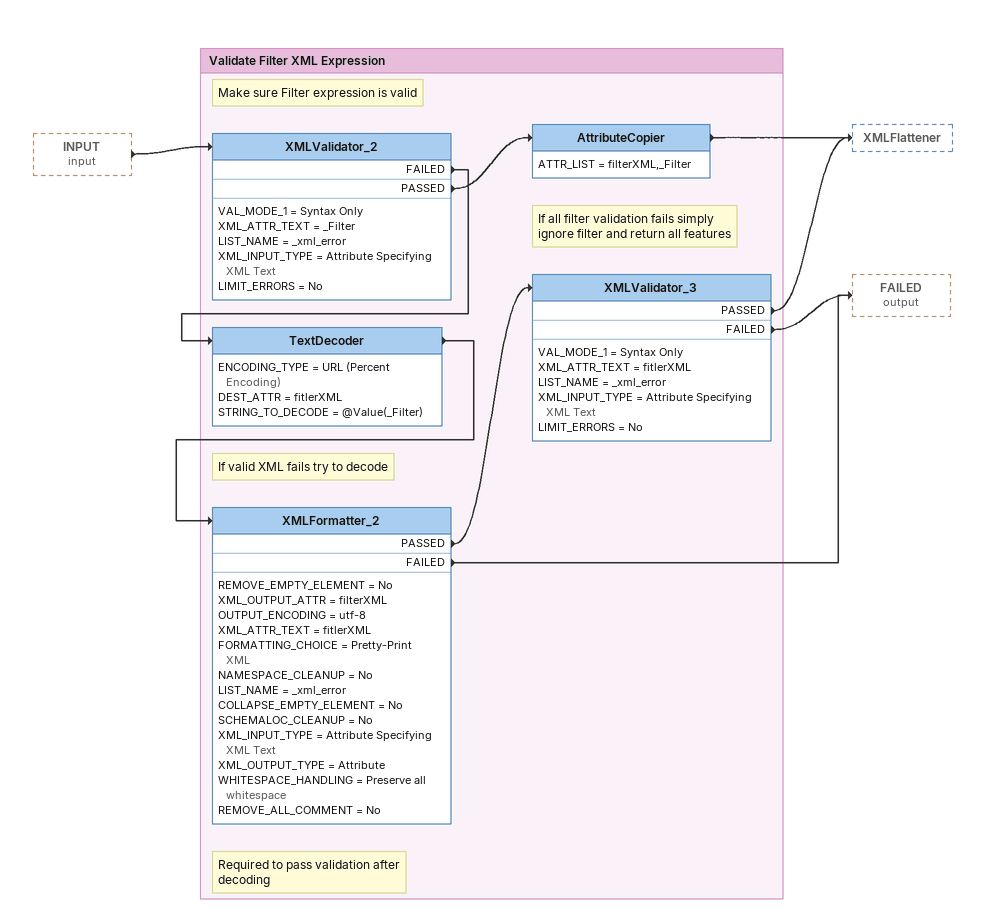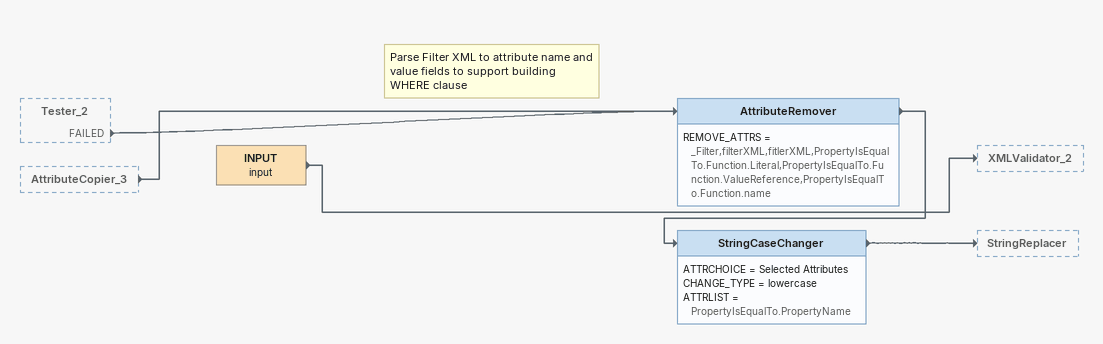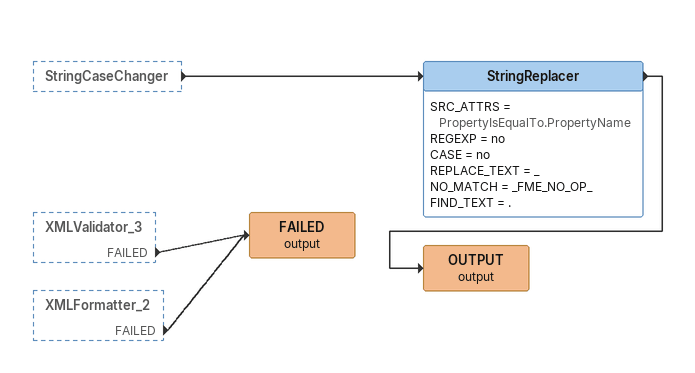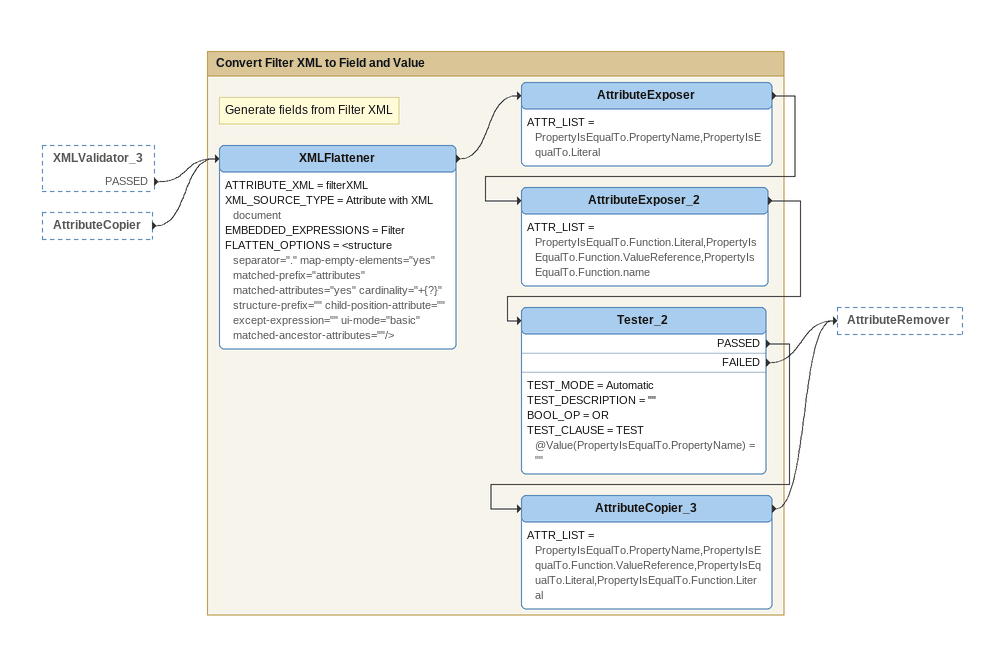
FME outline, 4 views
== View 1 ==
INPUT (input) [outside]
    -> XMLValidator_2

Bookmark: Validate Filter XML Expression
Note: Make sure Filter expression is valid
XMLValidator_2
    VAL_MODE_1 = Syntax Only
    XML_ATTR_TEXT = _Filter
    LIST_NAME = _xml_error
    XML_INPUT_TYPE = Attribute Specifying XML Text
    LIMIT_ERRORS = No
    FAILED -> TextDecoder
    PASSED -> AttributeCopier
AttributeCopier
    ATTR_LIST = filterXML,_Filter
    -> XMLFlattener
Note: If valid XML fails try to decode
TextDecoder
    ENCODING_TYPE = URL (Percent Encoding)
    DEST_ATTR = fitlerXML
    STRING_TO_DECODE = @Value(_Filter)
    -> XMLFormatter_2
Note: Required to pass validation after decoding
XMLFormatter_2
    REMOVE_EMPTY_ELEMENT = No
    XML_OUTPUT_ATTR = filterXML
    OUTPUT_ENCODING = utf-8
    XML_ATTR_TEXT = fitlerXML
    FORMATTING_CHOICE = Pretty-Print XML
    NAMESPACE_CLEANUP = No
    LIST_NAME = _xml_error
    COLLAPSE_EMPTY_ELEMENT = No
    SCHEMALOC_CLEANUP = No
    XML_INPUT_TYPE = Attribute Specifying XML Text
    XML_OUTPUT_TYPE = Attribute
    WHITESPACE_HANDLING = Preserve all whitespace
    REMOVE_ALL_COMMENT = No
    PASSED -> XMLValidator_3
    FAILED -> FAILED (output)
Note: If all filter validation fails simply / ignore filter and return all features
XMLValidator_3
    VAL_MODE_1 = Syntax Only
    XML_ATTR_TEXT = fitlerXML
    LIST_NAME = _xml_error
    XML_INPUT_TYPE = Attribute Specifying XML Text
    LIMIT_ERRORS = No
    PASSED -> XMLFlattener
    FAILED -> FAILED (output)

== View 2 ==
Tester_2 [outside]
    FAILED -> AttributeRemover
AttributeCopier_3 [outside]
    -> AttributeRemover
Note: Parse Filter XML to attribute name and value fields to support building WHERE clause
INPUT (input)
    -> XMLValidator_2
AttributeRemover
    REMOVE_ATTRS = _Filter,filterXML,fitlerXML,PropertyIsEqualTo.Function.Literal,PropertyIsEqualTo.Function.ValueReference,PropertyIsEqualTo.Function.name
    -> StringCaseChanger
StringCaseChanger
    ATTRCHOICE = Selected Attributes
    CHANGE_TYPE = lowercase
    ATTRLIST = PropertyIsEqualTo.PropertyName
    -> StringReplacer

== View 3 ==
StringCaseChanger [outside]
    -> StringReplacer
XMLValidator_3 [outside]
    FAILED -> FAILED (output)
XMLFormatter_2 [outside]
    FAILED -> FAILED (output)
StringReplacer
    SRC_ATTRS = PropertyIsEqualTo.PropertyName
    REGEXP = no
    CASE = no
    REPLACE_TEXT = _
    NO_MATCH = _FME_NO_OP_
    FIND_TEXT = .
    -> OUTPUT (output)
OUTPUT (output)
FAILED (output)

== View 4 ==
XMLValidator_3 [outside]
    PASSED -> XMLFlattener
AttributeCopier [outside]
    -> XMLFlattener

Bookmark: Convert Filter XML to Field and Value
Note: Generate fields from Filter XML
XMLFlattener
    ATTRIBUTE_XML = filterXML
    XML_SOURCE_TYPE = Attribute with XML document
    EMBEDDED_EXPRESSIONS = Filter
    FLATTEN_OPTIONS = <structure separator="." map-empty-elements="yes" matched-prefix="attributes" matched-attributes="yes" cardinality="+{?}" structure-prefix="" child-position-attribute="" except-expression="" ui-mode="basic" matched-ancestor-attributes=""/>
    -> AttributeExposer
AttributeExposer
    ATTR_LIST = PropertyIsEqualTo.PropertyName,PropertyIsEqualTo.Literal
    -> AttributeExposer_2
AttributeExposer_2
    ATTR_LIST = PropertyIsEqualTo.Function.Literal,PropertyIsEqualTo.Function.ValueReference,PropertyIsEqualTo.Function.name
    -> Tester_2
Tester_2
    TEST_MODE = Automatic
    TEST_DESCRIPTION = ""
    BOOL_OP = OR
    TEST_CLAUSE = TEST @Value(PropertyIsEqualTo.PropertyName) = ""
    PASSED -> AttributeCopier_3
    FAILED -> AttributeRemover
AttributeCopier_3
    ATTR_LIST = PropertyIsEqualTo.PropertyName,PropertyIsEqualTo.Function.ValueReference,PropertyIsEqualTo.Literal,PropertyIsEqualTo.Function.Literal
    -> AttributeRemover
